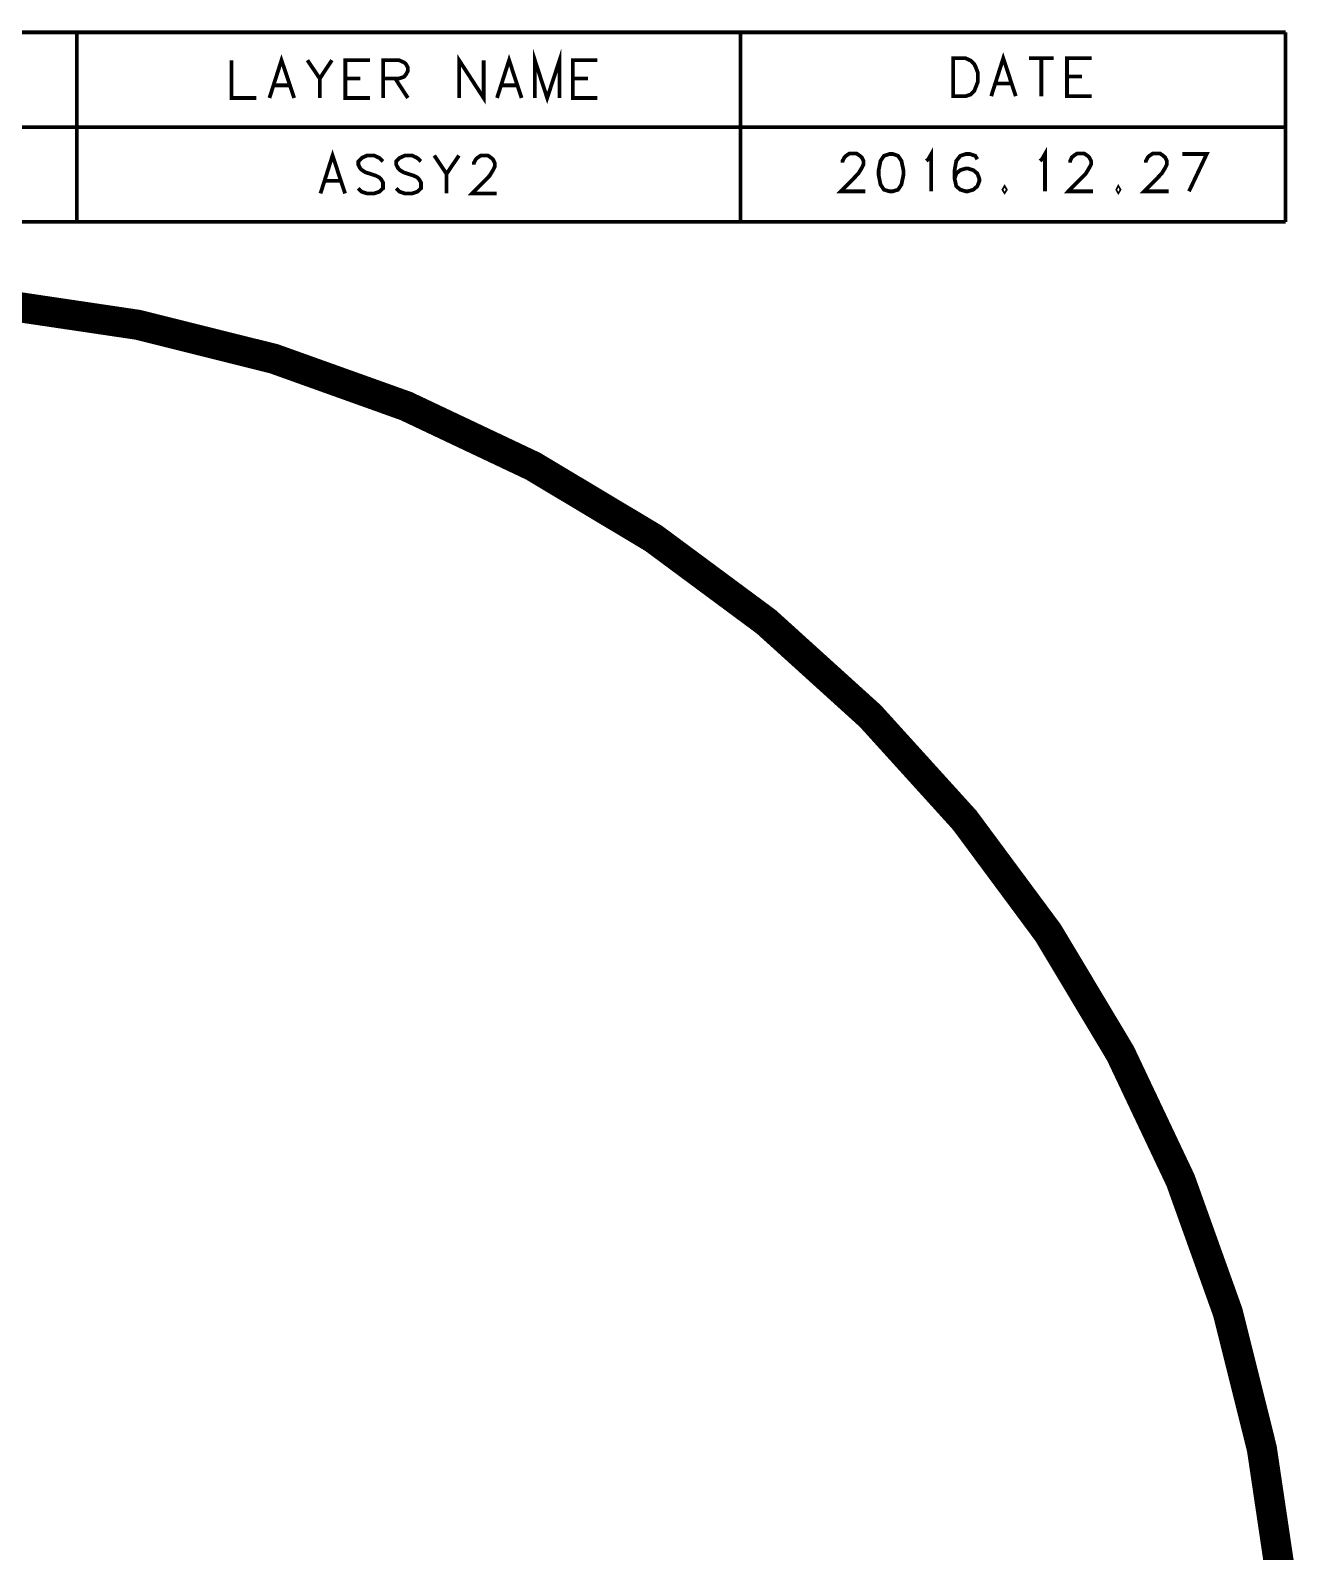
# Model space of a CAD drawing. Extents: x -0.1 to 19.1, y -0.1 to 48.8.
# Drawn here: x 10.64 to 19.05, y 38.67 to 48.77 of the extents above; entities that cross this region are included whole.
import ezdxf

# ---------------------------------------------------------------- set-up
doc = ezdxf.new("R2010")
doc.units = 0
doc.layers.add('08_ASSY2_GBR', color=7, linetype='CONTINUOUS')

msp = doc.modelspace()

# ---------------------------------------------------------------- linework, layer by layer
at = {"layer": '08_ASSY2_GBR'}
for points, const_width in [([(6.071, 48.759), (18.974, 48.759)], 0.02518), ([(10.949, 48.759), (10.949, 47.5)], 0.02518), ([(15.355, 48.759), (15.355, 47.5)], 0.02518), ([(18.974, 48.759), (18.974, 47.5)], 0.02518), ([(12.228, 48.323), (12.308, 48.574), (12.392, 48.323)], 0.02518), ([(13.487, 48.323), (13.487, 48.574), (13.65, 48.323), (13.65, 48.574)], 0.02518), ([(13.739, 48.323), (13.819, 48.574), (13.902, 48.323)], 0.02518), ([(13.99, 48.323), (13.99, 48.574), (14.072, 48.323), (14.154, 48.574), (14.154, 48.323)], 0.02518), ([(16.768, 48.587), (16.85, 48.587), (16.884, 48.571), (16.907, 48.548), (16.918, 48.526), (16.931, 48.491), (16.931, 48.43), (16.918, 48.396), (16.907, 48.369), (16.884, 48.346), (16.85, 48.335), (16.768, 48.335), (16.768, 48.587)], 0.02518), ([(17.02, 48.335), (17.1, 48.587), (17.183, 48.335)], 0.02518), ([(17.271, 48.587), (17.435, 48.587)], 0.02518), ([(17.353, 48.587), (17.353, 48.335)], 0.02518), ([(17.687, 48.587), (17.523, 48.587), (17.523, 48.335), (17.687, 48.335)], 0.02518), ([(11.976, 48.574), (11.976, 48.323), (12.14, 48.323)], 0.02518), ([(12.48, 48.574), (12.562, 48.452), (12.562, 48.323)], 0.02518), ([(12.643, 48.574), (12.562, 48.452)], 0.02518), ([(12.895, 48.574), (12.732, 48.574), (12.732, 48.323), (12.895, 48.323)], 0.02518), ([(12.983, 48.323), (12.983, 48.574), (13.088, 48.574), (13.122, 48.559), (13.134, 48.548), (13.147, 48.525), (13.147, 48.502), (13.134, 48.479), (13.122, 48.464), (13.088, 48.452), (12.983, 48.452)], 0.02518), ([(14.406, 48.574), (14.242, 48.574), (14.242, 48.323), (14.406, 48.323)], 0.02518), ([(12.257, 48.407), (12.361, 48.407)], 0.02518), ([(12.732, 48.452), (12.831, 48.452)], 0.02518), ([(13.063, 48.452), (13.147, 48.323)], 0.02518), ([(13.768, 48.407), (13.871, 48.407)], 0.02518), ([(14.242, 48.452), (14.342, 48.452)], 0.02518), ([(17.049, 48.419), (17.152, 48.419)], 0.02518), ([(17.523, 48.465), (17.623, 48.465)], 0.02518), ([(6.071, 48.129), (18.974, 48.129)], 0.02518), ([(12.567, 47.689), (12.647, 47.941), (12.73, 47.689)], 0.02518), ([(16.589, 47.905), (16.602, 47.916), (16.622, 47.951), (16.622, 47.703)], 0.02518), ([(17.344, 47.905), (17.357, 47.916), (17.377, 47.951), (17.377, 47.703)], 0.02518), ([(12.982, 47.902), (12.957, 47.925), (12.923, 47.941), (12.876, 47.941), (12.841, 47.925), (12.818, 47.902), (12.818, 47.88), (12.83, 47.857), (12.841, 47.845), (12.864, 47.83), (12.935, 47.807), (12.957, 47.796), (12.969, 47.784), (12.982, 47.761), (12.982, 47.723), (12.957, 47.7), (12.923, 47.689), (12.876, 47.689), (12.841, 47.7), (12.818, 47.723)], 0.02518), ([(13.234, 47.902), (13.209, 47.925), (13.175, 47.941), (13.127, 47.941), (13.093, 47.925), (13.07, 47.902), (13.07, 47.88), (13.082, 47.857), (13.093, 47.845), (13.116, 47.83), (13.186, 47.807), (13.209, 47.796), (13.221, 47.784), (13.234, 47.761), (13.234, 47.723), (13.209, 47.7), (13.175, 47.689), (13.127, 47.689), (13.093, 47.7), (13.07, 47.723)], 0.02518), ([(13.322, 47.941), (13.404, 47.819), (13.404, 47.689)], 0.02518), ([(13.486, 47.941), (13.404, 47.819)], 0.02518), ([(13.585, 47.88), (13.585, 47.891), (13.597, 47.914), (13.608, 47.925), (13.631, 47.941), (13.678, 47.941), (13.701, 47.925), (13.713, 47.914), (13.724, 47.891), (13.724, 47.868), (13.713, 47.845), (13.69, 47.807), (13.574, 47.689), (13.737, 47.689)], 0.02518), ([(16.033, 47.893), (16.033, 47.905), (16.045, 47.928), (16.056, 47.939), (16.079, 47.954), (16.126, 47.954), (16.149, 47.939), (16.161, 47.928), (16.172, 47.905), (16.172, 47.882), (16.161, 47.859), (16.138, 47.821), (16.022, 47.703), (16.185, 47.703)], 0.02518), ([(16.344, 47.951), (16.308, 47.939), (16.285, 47.905), (16.273, 47.844), (16.273, 47.81), (16.285, 47.748), (16.308, 47.714), (16.344, 47.703), (16.367, 47.703), (16.401, 47.714), (16.424, 47.748), (16.437, 47.81), (16.437, 47.844), (16.424, 47.905), (16.401, 47.939), (16.367, 47.951), (16.344, 47.951)], 0.02518), ([(16.928, 47.916), (16.914, 47.939), (16.877, 47.951), (16.852, 47.951), (16.815, 47.939), (16.788, 47.905), (16.777, 47.844), (16.777, 47.787), (16.788, 47.737), (16.815, 47.714), (16.852, 47.703), (16.864, 47.703), (16.901, 47.714), (16.928, 47.737), (16.941, 47.771), (16.941, 47.787), (16.928, 47.821), (16.901, 47.844), (16.864, 47.855), (16.852, 47.855), (16.815, 47.844), (16.788, 47.821), (16.777, 47.787)], 0.02518), ([(17.544, 47.893), (17.544, 47.905), (17.555, 47.928), (17.567, 47.939), (17.59, 47.954), (17.637, 47.954), (17.66, 47.939), (17.671, 47.928), (17.683, 47.905), (17.683, 47.882), (17.671, 47.859), (17.648, 47.821), (17.532, 47.703), (17.696, 47.703)], 0.02518), ([(18.047, 47.893), (18.047, 47.905), (18.059, 47.928), (18.07, 47.939), (18.093, 47.954), (18.141, 47.954), (18.163, 47.939), (18.175, 47.928), (18.186, 47.905), (18.186, 47.882), (18.175, 47.859), (18.152, 47.821), (18.036, 47.703), (18.199, 47.703)], 0.02518), ([(18.288, 47.951), (18.451, 47.951), (18.333, 47.703)], 0.02518), ([(12.596, 47.773), (12.699, 47.773)], 0.02518), ([(17.109, 47.726), (17.102, 47.714), (17.109, 47.703), (17.116, 47.714), (17.109, 47.726)], 0.02518), ([(17.864, 47.726), (17.858, 47.714), (17.864, 47.703), (17.871, 47.714), (17.864, 47.726)], 0.02518), ([(18.974, 47.5), (6.071, 47.5)], 0.02518), ([(10.431, 46.954), (11.353, 46.817), (12.258, 46.591), (13.135, 46.277), (13.978, 45.878), (14.778, 45.399), (15.527, 44.844), (16.218, 44.218), (16.844, 43.527), (17.399, 42.778), (17.878, 41.978), (18.277, 41.135), (18.591, 40.258), (18.817, 39.353), (18.954, 38.431)], 0.2)]:
    msp.add_lwpolyline(points, dxfattribs=dict(at, const_width=const_width))

doc.saveas('drawing.dxf')
